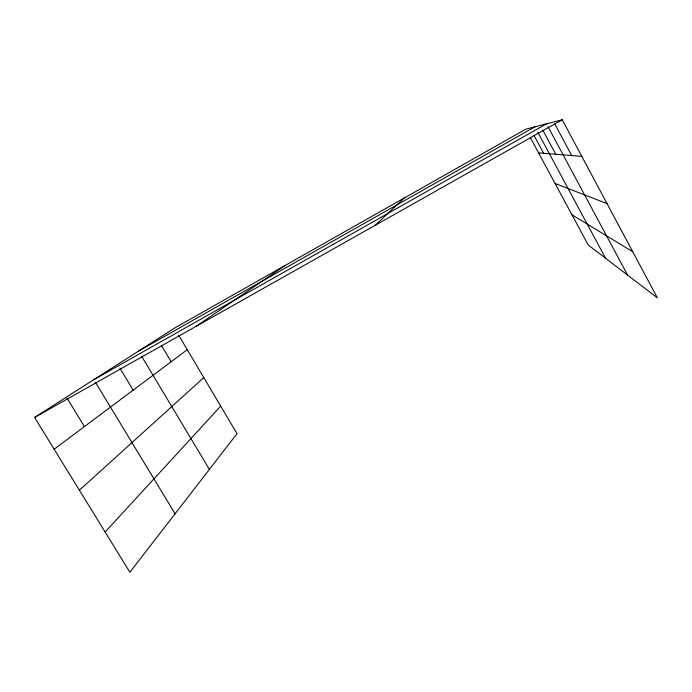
<?xml version="1.0" encoding="UTF-8"?>
<svg xmlns="http://www.w3.org/2000/svg" width="692" height="692" viewBox="0 0 692 692"><rect width="100%" height="100%" fill="white"/><g stroke="black" fill="none" stroke-linecap="round" stroke-linejoin="round"><path stroke-width="1.04" d="M105.132 532.036L220.705 406.143M375.315 225.237L404.284 197.999M79.39 490.213L203.785 377.598M54.158 449.212L187.255 349.702M196.372 326.183L284.966 265.572M178.735 335.335L237.027 433.676L129.88 572.223L34.6 417.449L174.479 328.146L525.808 129.179L562.25 119.777L657.4 297.897L588.235 245.011L530.401 137.699M138.564 351.078L534.907 126.826M93.835 379.631L546.49 123.842M34.6 417.449L562.25 119.777M538.566 152.854L581.808 156.392M555.079 183.484L607.031 203.604M571.964 214.823L632.73 251.715M67.003 398.047L84.415 426.583M95.496 382.382L175.093 513.758M119.872 368.101L133.141 390.158M141.782 356.458L209.391 469.41M161.383 345.317L171.158 361.734M534.086 135.545L543.627 153.269M548.003 126.662L627.609 275.122M542.788 130.087L555.763 154.264M537.909 132.397L605.604 258.298M554.716 123.842L571.696 155.562"/></g></svg>
